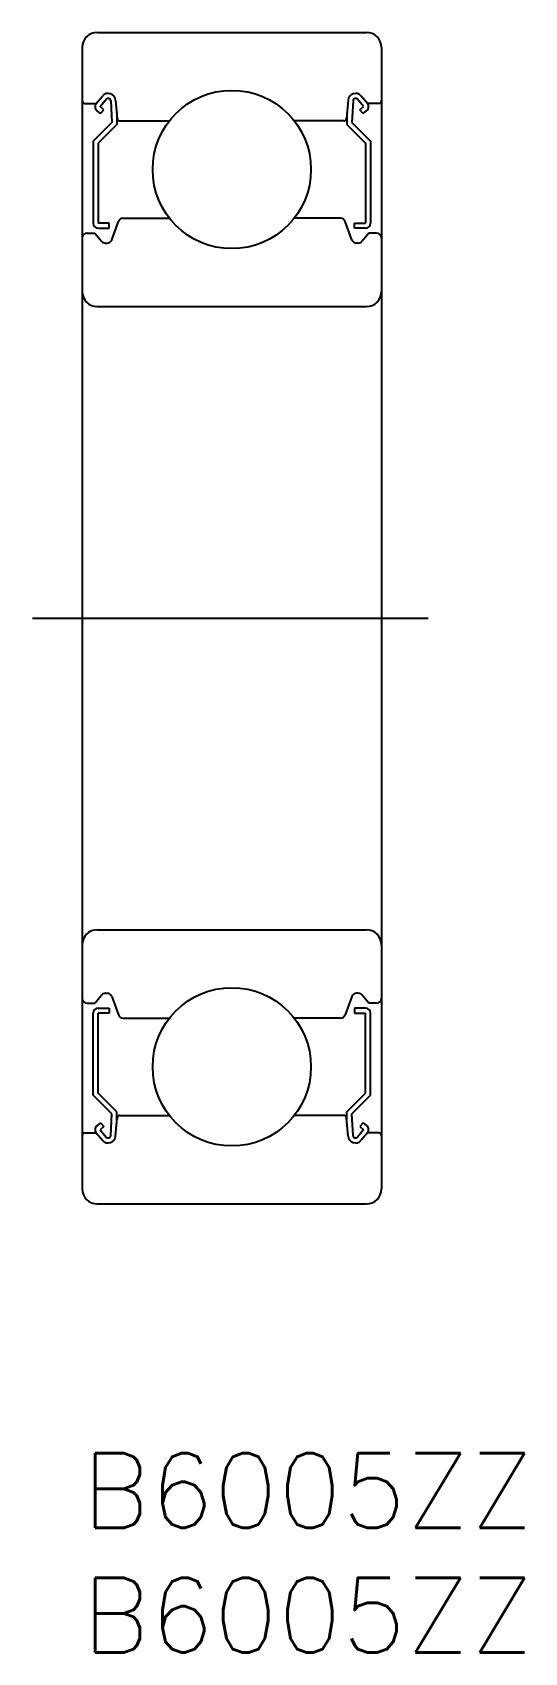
# Model space of a CAD drawing. Extents: x -2 to 17.7, y -8 to 57.
import ezdxf

# ---------------------------------------------------------------- set-up
doc = ezdxf.new("R2010")
doc.units = 0
doc.header["$LTSCALE"] = 0.5
doc.linetypes.add('CENTER', pattern=[50.8, 31.75, -6.35, 6.35, -6.35])
for name, color, linetype in [('MSM_CENTER', 1, 'CENTER'), ('MSM_CONTINUOUS', 7, 'CONTINUOUS'), ('MSM_PART_NUMBER', 7, 'CONTINUOUS')]:
    doc.layers.add(name, color=color, linetype=linetype)
doc.styles.get("Standard").update_dxf_attribs({"font": 'txt.shx', "height": 3, "bigfont": 'bigfont.shx'})

# ---------------------------------------------------------------- blocks, each defined once
blk = doc.blocks.new('*U2')
at = {"layer": 'MSM_PART_NUMBER'}
blk.add_text('B6005ZZ', height=3, dxfattribs=at).set_placement((0, -3))
blk = doc.blocks.new('*U3')
at = {"layer": 'MSM_PART_NUMBER'}
blk.add_text('B6005ZZ', height=3, dxfattribs=at).set_placement((0, -8))

msp = doc.modelspace()

# ---------------------------------------------------------------- linework, layer by layer
at = {"layer": 'MSM_CENTER'}
msp.add_line((-2, 33.5), (14, 33.5), dxfattribs=at)
at = {"layer": 'MSM_CONTINUOUS'}
for p, q in [((0.6, 57), (11.4, 57)), ((0, 56.4), (0, 10.6)), ((12, 56.4), (12, 10.6)), ((0.1, 54.15), (0.56, 54.15)), ((0.56, 54.15), (0.81, 54.447)), ((0.713, 54.021), (0.963, 54.319)), ((0.866, 53.893), (0.713, 54.021)), ((1.14, 54.26), (1.183, 53.383)), ((1.338, 54.281), (1.403, 53.541)), ((10.662, 54.281), (10.597, 53.541)), ((10.86, 54.26), (10.817, 53.383)), ((11.287, 54.021), (11.037, 54.319)), ((11.134, 53.893), (11.287, 54.021)), ((11.44, 54.15), (11.19, 54.447)), ((11.9, 54.15), (11.44, 54.15)), ((1.183, 53.383), (0.433, 52.633)), ((0.738, 53.74), (0.585, 53.868)), ((1.383, 53.3), (0.633, 52.55)), ((0.738, 53.74), (0.866, 53.893)), ((1.383, 53.77), (1.383, 53.3)), ((1.503, 53.45), (3.494, 53.45)), ((10.497, 53.45), (8.506, 53.45)), ((10.617, 53.77), (10.617, 53.3)), ((10.617, 53.3), (11.367, 52.55)), ((10.817, 53.383), (11.567, 52.633)), ((11.262, 53.74), (11.134, 53.893)), ((11.262, 53.74), (11.415, 53.868)), ((0.433, 52.633), (0.433, 49.35)), ((0.633, 52.55), (0.633, 49.35)), ((11.367, 52.55), (11.367, 49.35)), ((11.567, 52.633), (11.567, 49.35)), ((1.182, 48.682), (1.45, 49.418)), ((1.638, 49.55), (3.494, 49.55)), ((10.362, 49.55), (8.506, 49.55)), ((10.818, 48.682), (10.55, 49.418)), ((0.2, 48.95), (0.5, 48.95)), ((0.5, 48.95), (0.776, 48.621)), ((1.083, 49.35), (0.633, 49.35)), ((0.633, 49.15), (1.083, 49.15)), ((1.083, 49.15), (1.083, 49.35)), ((10.917, 49.35), (11.367, 49.35)), ((10.917, 49.15), (10.917, 49.35)), ((11.367, 49.15), (10.917, 49.15)), ((11.5, 48.95), (11.224, 48.621)), ((11.8, 48.95), (11.5, 48.95)), ((0.929, 48.55), (0.994, 48.55)), ((11.071, 48.55), (11.006, 48.55)), ((0.6, 46), (11.4, 46)), ((0.6, 21), (11.4, 21)), ((0.5, 18.05), (0.776, 18.379)), ((0.929, 18.45), (0.994, 18.45)), ((1.182, 18.318), (1.45, 17.582)), ((10.818, 18.318), (10.55, 17.582)), ((11.071, 18.45), (11.006, 18.45)), ((11.5, 18.05), (11.224, 18.379)), ((0.2, 18.05), (0.5, 18.05)), ((0.433, 14.367), (0.433, 17.65)), ((0.633, 17.85), (1.083, 17.85)), ((0.633, 14.45), (0.633, 17.65)), ((1.083, 17.65), (0.633, 17.65)), ((1.083, 17.85), (1.083, 17.65)), ((10.917, 17.85), (10.917, 17.65)), ((11.367, 17.85), (10.917, 17.85)), ((10.917, 17.65), (11.367, 17.65)), ((11.367, 14.45), (11.367, 17.65)), ((11.8, 18.05), (11.5, 18.05)), ((11.567, 14.367), (11.567, 17.65)), ((1.638, 17.45), (3.494, 17.45)), ((10.362, 17.45), (8.506, 17.45)), ((1.183, 13.617), (0.433, 14.367)), ((1.383, 13.7), (0.633, 14.45)), ((10.617, 13.7), (11.367, 14.45)), ((10.817, 13.617), (11.567, 14.367)), ((1.383, 13.23), (1.383, 13.7)), ((10.617, 13.23), (10.617, 13.7)), ((0.738, 13.26), (0.585, 13.132)), ((0.866, 13.107), (0.713, 12.979)), ((0.738, 13.26), (0.866, 13.107)), ((1.14, 12.74), (1.183, 13.617)), ((1.338, 12.719), (1.403, 13.459)), ((1.503, 13.55), (3.494, 13.55)), ((10.497, 13.55), (8.506, 13.55)), ((10.662, 12.719), (10.597, 13.459)), ((10.86, 12.74), (10.817, 13.617)), ((11.262, 13.26), (11.134, 13.107)), ((11.134, 13.107), (11.287, 12.979)), ((11.262, 13.26), (11.415, 13.132)), ((0.1, 12.85), (0.56, 12.85)), ((0.56, 12.85), (0.81, 12.553)), ((0.713, 12.979), (0.963, 12.681)), ((11.287, 12.979), (11.037, 12.681)), ((11.44, 12.85), (11.19, 12.553)), ((11.9, 12.85), (11.44, 12.85)), ((0.6, 10), (11.4, 10)), ((3.5, 10), (3.5, 10)), ((6, 10), (6, 10))]:
    msp.add_line(p, q, dxfattribs=at)
for centre in [(6, 51.5), (6, 15.5)]:
    msp.add_circle(centre, 3.175, dxfattribs=at)
for centre, radius, start, end in [((0.6, 56.4), 0.6, 90, 180), ((11.4, 56.4), 0.6, 0, 90), ((0.1, 54.25), 0.1, 180, 270), ((0.713, 54.021), 0.2, 140.00119, 230.08631), ((1.039, 54.255), 0.3, 4.99669, 140.00119), ((1.04, 54.255), 0.1, 2.81975, 140.00234), ((10.961, 54.255), 0.3, 39.99881, 175.00331), ((10.96, 54.255), 0.1, 39.99766, 177.18025), ((11.287, 54.021), 0.2, 309.91369, 39.99881), ((11.9, 54.25), 0.1, 270, 0), ((1.503, 53.55), 0.1, 184.99669, 270), ((10.497, 53.55), 0.1, 270, 355.00331), ((1.638, 49.35), 0.2, 90, 159.99215), ((10.362, 49.35), 0.2, 20.00785, 90), ((0.2, 48.75), 0.2, 90, 180), ((0.633, 49.35), 0.2, 180, 270), ((11.367, 49.35), 0.2, 270, 0), ((11.8, 48.75), 0.2, 0, 90), ((0.929, 48.75), 0.2, 219.9945, 270), ((0.994, 48.75), 0.2, 270, 339.99215), ((11.006, 48.75), 0.2, 200.00785, 270), ((11.071, 48.75), 0.2, 270, 320.0055), ((0.6, 46.6), 0.6, 180, 270), ((11.4, 46.6), 0.6, 270, 0), ((0.6, 20.4), 0.6, 90, 180), ((11.4, 20.4), 0.6, 0, 90), ((0.2, 18.25), 0.2, 180, 270), ((0.929, 18.25), 0.2, 90, 140.0055), ((0.994, 18.25), 0.2, 20.00785, 90), ((11.006, 18.25), 0.2, 90, 159.99215), ((11.071, 18.25), 0.2, 39.9945, 90), ((11.8, 18.25), 0.2, 270, 0), ((0.633, 17.65), 0.2, 90, 180), ((1.638, 17.65), 0.2, 200.00785, 270), ((10.362, 17.65), 0.2, 270, 339.99215), ((11.367, 17.65), 0.2, 0, 90), ((0.713, 12.979), 0.2, 129.91369, 219.99881), ((1.503, 13.45), 0.1, 90, 175.00331), ((10.497, 13.45), 0.1, 4.99669, 90), ((11.287, 12.979), 0.2, 320.00119, 50.08631), ((0.1, 12.75), 0.1, 90, 180), ((1.039, 12.745), 0.3, 219.99881, 355.00331), ((1.04, 12.745), 0.1, 219.99766, 357.18025), ((10.961, 12.745), 0.3, 184.99669, 320.00119), ((10.96, 12.745), 0.1, 182.81975, 320.00234), ((11.9, 12.75), 0.1, 0, 90), ((0.6, 10.6), 0.6, 180, 270), ((11.4, 10.6), 0.6, 270, 0)]:
    msp.add_arc(centre, radius, start, end, dxfattribs=at)

# ---------------------------------------------------------------- block references
for name in ['*U2', '*U3']:
    msp.add_blockref(name, (0, 0), dxfattribs=at)

doc.saveas('drawing.dxf')
